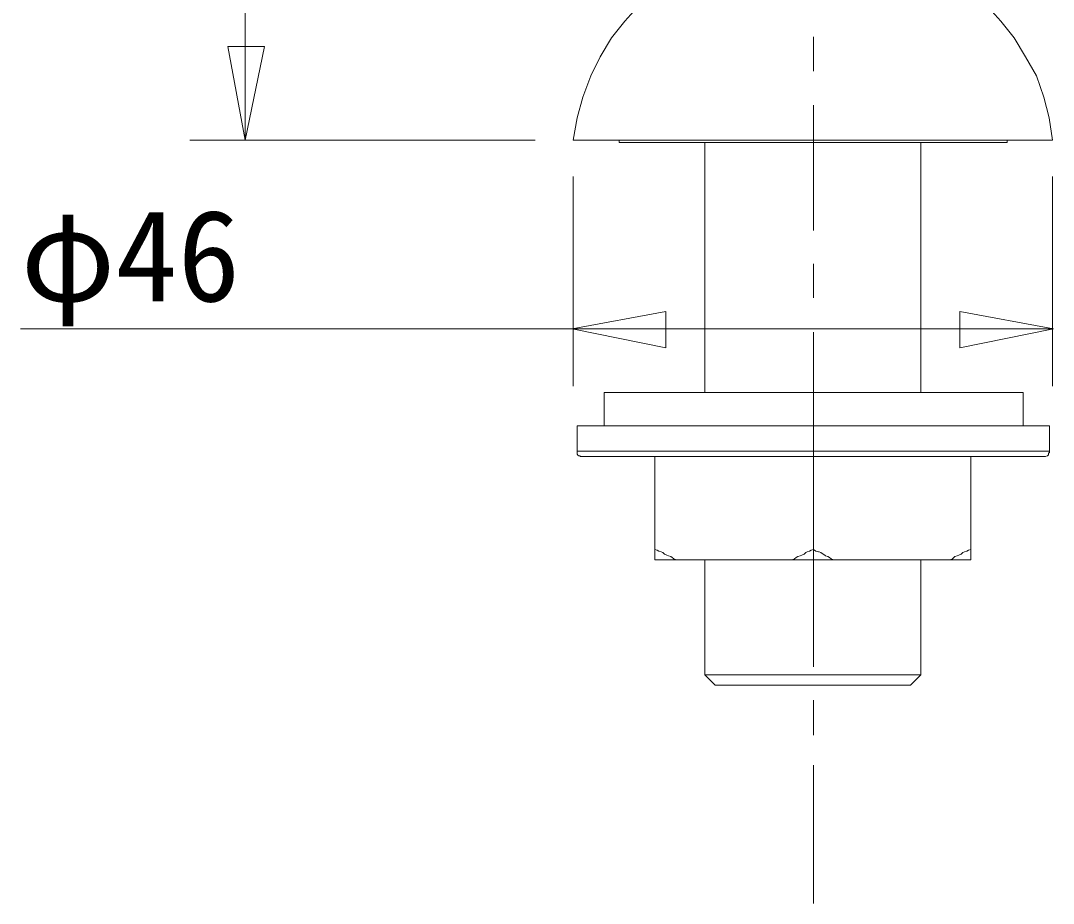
# Model space of a CAD drawing. Units: millimetres, scale not verified. Extents: x -300 to 302, y -412 to 405.
# Drawn here: x -239.9 to -140.7, y -90.8 to -6.1 of the extents above; entities that cross this region are included whole.
import ezdxf
from ezdxf.enums import TextEntityAlignment as Align

# ---------------------------------------------------------------- set-up
doc = ezdxf.new("R2010")
doc.units = ezdxf.units.MM
doc.header["$LTSCALE"] = 3
doc.layers.add('0-0', color=7, linetype='Continuous', lineweight=18)
doc.styles.add('ＭＳ ゴシック', font='')
doc.styles.get('ＭＳ ゴシック').set_extended_font_data('MS Gothic')

msp = doc.modelspace()

# ---------------------------------------------------------------- linework, layer by layer
at = {"layer": '0-0'}
for p, q in [((-218.299, -17.541), (-218.299, 278.455)), ((-163.74, -10.911), (-163.74, -7.635)), ((-163.74, -26.227), (-163.74, -14.188)), ((-190.486, -17.541), (-223.633, -17.541)), ((-140.818, -17.541), (-186.815, -17.541)), ((-182.409, -17.541), (-182.409, -17.769)), ((-145.147, -17.769), (-182.409, -17.769)), ((-174.18, -17.769), (-174.18, -41.772)), ((-153.453, -17.769), (-153.453, -41.772)), ((-145.147, -17.541), (-145.147, -17.769)), ((-163.74, -32.704), (-163.74, -29.428)), ((-140.728, -35.676), (-239.864, -35.676)), ((-163.74, -47.944), (-163.74, -35.981)), ((-143.623, -41.772), (-183.857, -41.772)), ((-183.857, -41.772), (-183.857, -44.973)), ((-143.623, -41.772), (-143.623, -44.973)), ((-141.109, -44.973), (-186.448, -44.973)), ((-186.448, -44.973), (-186.448, -47.411)), ((-141.109, -44.973), (-141.109, -47.411)), ((-141.109, -47.411), (-186.448, -47.411)), ((-141.642, -47.944), (-185.991, -47.944)), ((-178.98, -57.85), (-178.98, -47.944)), ((-163.74, -47.944), (-163.74, -56.86)), ((-148.653, -47.944), (-148.653, -57.85)), ((-163.74, -68.137), (-163.74, -56.86)), ((-178.98, -57.85), (-148.653, -57.85)), ((-174.18, -57.85), (-174.18, -68.899)), ((-153.453, -57.85), (-153.453, -68.899)), ((-153.453, -68.899), (-174.18, -68.899)), ((-173.189, -69.89), (-174.18, -68.899)), ((-154.444, -69.89), (-153.453, -68.899)), ((-154.444, -69.89), (-173.189, -69.89)), ((-163.74, -74.691), (-163.74, -71.338)), ((-163.74, -90.845), (-163.74, -77.586)), ((-163.74, -89.321), (-163.74, -77.967))]:
    msp.add_line(p, q, dxfattribs=at)
at = {"layer": '0-0', "lineweight": 15}
for p, q in [((-186.815, -21.046), (-186.815, -41.163)), ((-140.818, -21.046), (-140.818, -41.163))]:
    msp.add_line(p, q, dxfattribs=at)
at = {"layer": '0-0'}
for points in [[(-180.414, -4.51), (-181.862, -6.111), (-183.157, -7.711), (-184.224, -9.54), (-185.139, -11.368), (-185.901, -13.426), (-186.434, -15.407), (-186.815, -17.541)], [(-140.818, -17.541), (-141.123, -15.407), (-141.656, -13.426), (-142.342, -11.368), (-143.409, -9.54), (-144.475, -7.711), (-145.771, -6.111), (-147.219, -4.51)], [(-186.448, -47.411), (-186.448, -47.487), (-186.448, -47.563), (-186.448, -47.716), (-186.372, -47.792), (-186.295, -47.868), (-186.143, -47.868), (-186.143, -47.944), (-186.067, -47.944), (-185.991, -47.944)], [(-141.642, -47.944), (-141.566, -47.944), (-141.49, -47.944), (-141.337, -47.868), (-141.261, -47.868), (-141.261, -47.792), (-141.185, -47.792), (-141.185, -47.716), (-141.185, -47.563), (-141.109, -47.563), (-141.109, -47.487), (-141.109, -47.411)], [(-178.981, -56.86), (-178.753, -56.936), (-178.6, -57.012), (-178.372, -57.088), (-178.219, -57.165), (-178.067, -57.317), (-177.838, -57.393), (-177.686, -57.469), (-177.457, -57.546), (-177.305, -57.622), (-177.153, -57.774), (-176.924, -57.85)], [(-165.799, -57.85), (-165.57, -57.774), (-165.418, -57.622), (-165.265, -57.546), (-165.037, -57.469), (-164.884, -57.393), (-164.656, -57.317), (-164.503, -57.165), (-164.351, -57.088), (-164.122, -57.012), (-163.97, -56.936), (-163.741, -56.86), (-163.665, -56.936), (-163.513, -57.012), (-163.284, -57.088), (-163.208, -57.088), (-163.056, -57.165), (-162.827, -57.317), (-162.675, -57.393), (-162.598, -57.469), (-162.37, -57.546), (-162.217, -57.622), (-162.065, -57.774), (-161.836, -57.85)], [(-150.635, -57.85), (-150.406, -57.774), (-150.178, -57.546), (-149.949, -57.469), (-149.797, -57.393), (-149.568, -57.317), (-149.416, -57.165), (-149.263, -57.088), (-149.035, -57.012), (-148.882, -56.936), (-148.654, -56.86)]]:
    msp.add_lwpolyline(points, dxfattribs=at)
for points in [[(-218.299, -17.541), (-219.976, -8.549), (-216.471, -8.549)], [(-186.905, -35.676), (-177.913, -34), (-177.913, -37.505)], [(-140.728, -35.676), (-149.719, -37.505), (-149.719, -34)]]:
    msp.add_lwpolyline(points, close=True, dxfattribs=at)

# ---------------------------------------------------------------- texts
at = {"layer": '0-0', "style": 'ＭＳ ゴシック'}
msp.add_text('φ46', height=8.798, dxfattribs=at).set_placement((-239.864, -35.676), align=Align.BOTTOM_LEFT)

doc.saveas('drawing.dxf')
